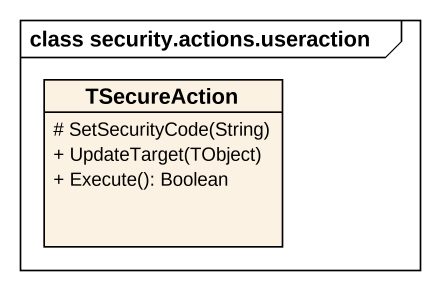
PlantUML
@startuml
mainframe class security.actions.useraction
hide circle
hide empty members
skinparam classAttributeIconSize 0
class TSecureAction {
  # SetSecurityCode(String)
  + UpdateTarget(TObject)
  + Execute(): Boolean
}
@enduml
